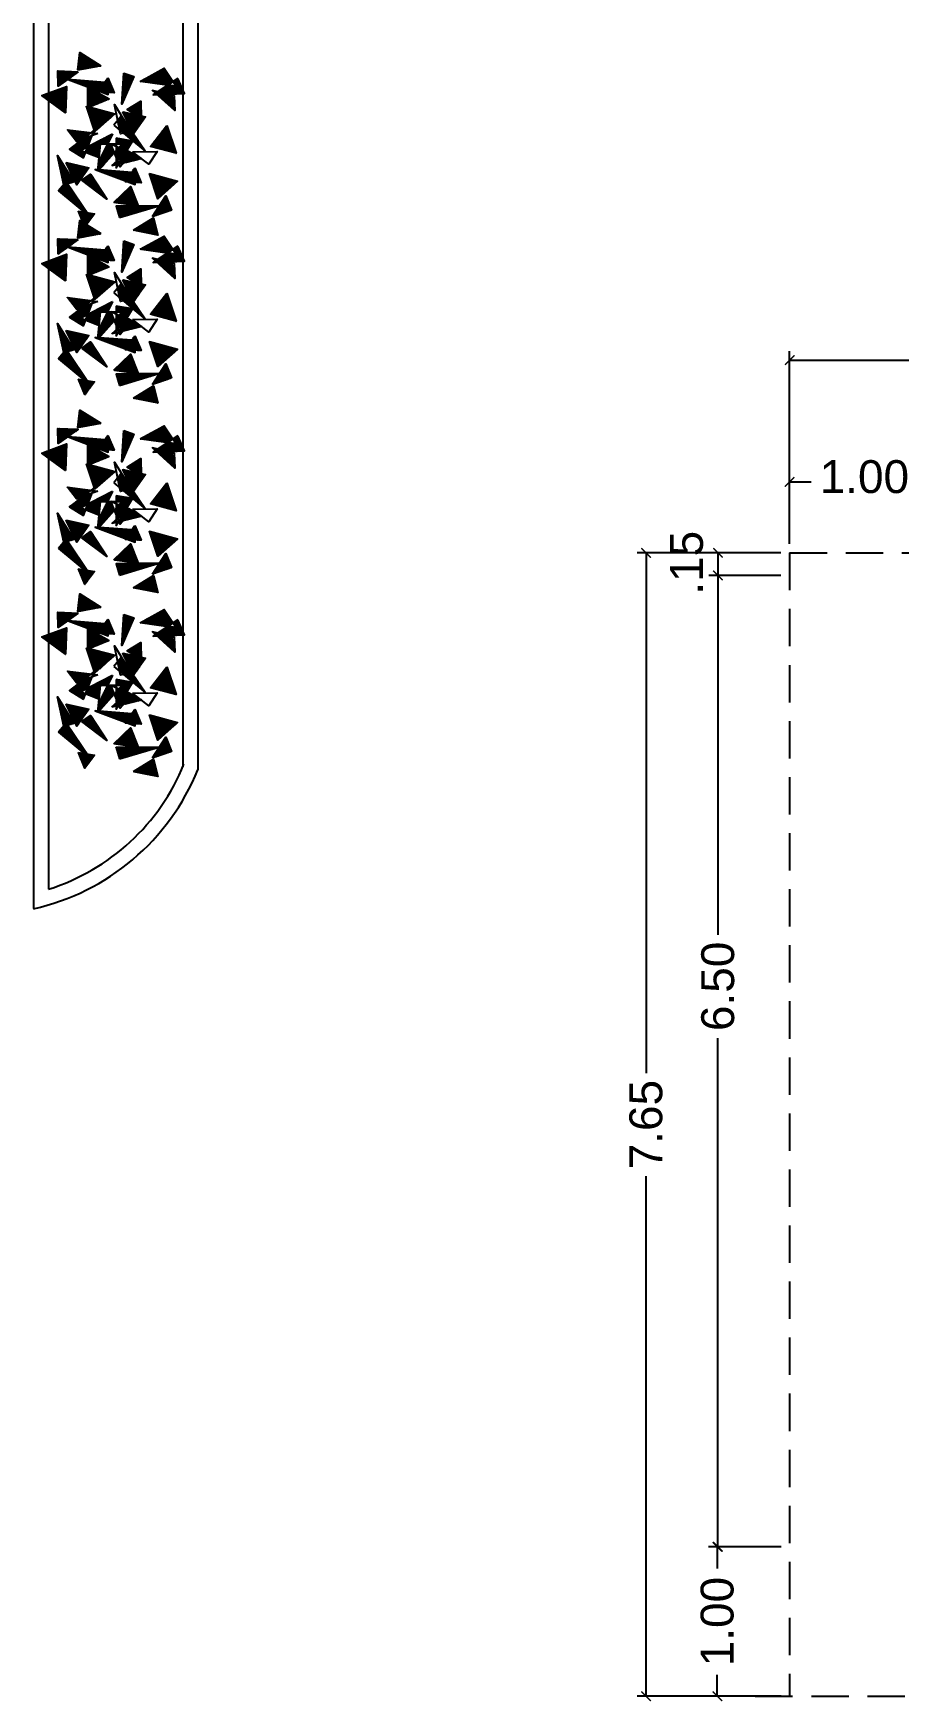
# Model space of a CAD drawing. Header units: millimetres. Extents: x 470 to 592, y 144 to 194.
# Drawn here: x 511.85 to 517.64, y 172.39 to 183.55 of the extents above; entities that cross this region are included whole.
import ezdxf

# ---------------------------------------------------------------- set-up
doc = ezdxf.new("R2010")
doc.units = ezdxf.units.MM
doc.linetypes.add('HIDDEN', pattern=[0.375, 0.25, -0.125])
for name, color, linetype in [('COTA', 1, 'Continuous'), ('PAREDE', 7, 'Continuous'), ('PORTA', 3, 'Continuous'), ('TELHADO', 2, 'HIDDEN'), ('VEGET', 3, 'Continuous')]:
    doc.layers.add(name, color=color, linetype=linetype)
doc.styles.add('ARIAL', font='arial.ttf')
doc.dimstyles.get("Standard").update_dxf_attribs({"dimtxt": 0.13, "dimasz": 0.05, "dimexe": 0.06, "dimexo": 0.0625, "dimgap": 0.09, "dimtad": 0, "dimzin": 0, "dimdsep": 46, "dimtxsty": 'ARIAL', "dimblk1": 'DOT', "dimblk2": 'DOT', "dimsah": 1, "dimcen": 0.06, "dimclrt": 4, "dimadec": 0, "dimazin": 0, "dimtfac": 1, "dimtofl": 0, "dimtmove": 0, "dimatfit": 3, "dimldrblk": 'DOT', "dimfxl": 0, "dimtolj": 1, "dimtzin": 0, "dimarcsym": 0})

# ---------------------------------------------------------------- blocks, each defined once
blk = doc.blocks.new('_ArchTick')
at = {"layer": 'COTA', "color": 0, "const_width": 0.15}
blk.add_lwpolyline([(-0.5, -0.5), (0.5, 0.5)], dxfattribs=at)
blk = doc.blocks.new('*D90')
at = {"layer": 'COTA', "color": 0, "transparency": 16777216}
for p, q in [((516.909, 180.138), (516.909, 181.428)), ((543.829, 180.078), (543.829, 181.428)), ((516.909, 181.368), (530.052, 181.368)), ((543.829, 181.368), (530.916, 181.368))]:
    blk.add_line(p, q, dxfattribs=at)
at = {"layer": 'DEFPOINTS', "color": 0, "transparency": 16777216}
for p in [(516.909, 181.368), (516.909, 180.078), (543.829, 180.018)]:
    blk.add_point(p, dxfattribs=at)
at = {"layer": 'COTA', "color": 0, "transparency": 16777216, "xscale": 0.06350000000000001, "yscale": 0.06350000000000001, "zscale": 0.06350000000000001, "rotation": 180}
blk.add_blockref('_ArchTick', (516.909, 181.368), dxfattribs=at)
at = {"layer": 'COTA', "color": 0, "transparency": 16777216, "xscale": 0.06350000000000001, "yscale": 0.06350000000000001, "zscale": 0.06350000000000001}
blk.add_blockref('_ArchTick', (543.829, 181.368), dxfattribs=at)
at = {"layer": 'COTA', "color": 4, "transparency": 16777216, "insert": (530.484, 181.368), "char_height": 0.22, "attachment_point": 5, "style": 'ARIAL'}
blk.add_mtext('\\A1;26.92', dxfattribs=at)
blk = doc.blocks.new('*D94')
at = {"layer": 'COTA', "color": 0, "transparency": 16777216}
for p, q in [((516.849, 180.078), (515.888, 180.078)), ((515.948, 180.078), (515.948, 176.598)), ((515.948, 172.428), (515.948, 175.907)), ((516.849, 172.428), (515.888, 172.428))]:
    blk.add_line(p, q, dxfattribs=at)
at = {"layer": 'DEFPOINTS', "color": 0, "transparency": 16777216}
for p in [(516.909, 180.078), (515.948, 172.428), (516.909, 172.428)]:
    blk.add_point(p, dxfattribs=at)
at = {"layer": 'COTA', "color": 0, "transparency": 16777216, "xscale": 0.06350000000000001, "yscale": 0.06350000000000001, "zscale": 0.06350000000000001}
for p, rotation in [((515.948, 180.078), 90), ((515.948, 172.428), 270)]:
    blk.add_blockref('_ArchTick', p, dxfattribs=dict(at, rotation=rotation))
at = {"layer": 'COTA', "color": 4, "transparency": 16777216, "insert": (515.948, 176.253), "char_height": 0.22, "attachment_point": 5, "rotation": 90, "style": 'ARIAL'}
blk.add_mtext('\\A1;7.65', dxfattribs=at)
blk = doc.blocks.new('*D95')
at = {"layer": 'COTA', "color": 0, "transparency": 16777216}
for p, q in [((516.849, 180.078), (516.369, 180.078)), ((516.429, 180.078), (516.429, 179.928)), ((516.849, 179.928), (516.369, 179.928))]:
    blk.add_line(p, q, dxfattribs=at)
at = {"layer": 'DEFPOINTS', "color": 0, "transparency": 16777216}
for p in [(516.909, 180.078), (516.429, 179.928), (516.909, 179.928)]:
    blk.add_point(p, dxfattribs=at)
at = {"layer": 'COTA', "color": 0, "transparency": 16777216, "xscale": 0.06350000000000001, "yscale": 0.06350000000000001, "zscale": 0.06350000000000001}
for p, rotation in [((516.429, 180.078), 90), ((516.429, 179.928), 270)]:
    blk.add_blockref('_ArchTick', p, dxfattribs=dict(at, rotation=rotation))
at = {"layer": 'COTA', "color": 4, "transparency": 16777216, "insert": (516.22, 180.012), "char_height": 0.22, "attachment_point": 5, "rotation": 90, "style": 'ARIAL'}
blk.add_mtext('\\A1;.15', dxfattribs=at)
blk = doc.blocks.new('*D96')
at = {"layer": 'COTA', "color": 0, "transparency": 16777216}
for p, q in [((516.852, 173.428), (516.365, 173.428)), ((516.425, 173.428), (516.425, 173.284)), ((516.425, 172.428), (516.425, 172.571)), ((516.852, 172.428), (516.365, 172.428))]:
    blk.add_line(p, q, dxfattribs=at)
at = {"layer": 'DEFPOINTS', "color": 0, "transparency": 16777216}
for p in [(516.912, 173.428), (516.425, 172.428), (516.912, 172.428)]:
    blk.add_point(p, dxfattribs=at)
at = {"layer": 'COTA', "color": 0, "transparency": 16777216, "xscale": 0.06350000000000001, "yscale": 0.06350000000000001, "zscale": 0.06350000000000001}
for p, rotation in [((516.425, 173.428), 90), ((516.425, 172.428), 270)]:
    blk.add_blockref('_ArchTick', p, dxfattribs=dict(at, rotation=rotation))
at = {"layer": 'COTA', "color": 4, "transparency": 16777216, "insert": (516.425, 172.928), "char_height": 0.22, "attachment_point": 5, "rotation": 90, "style": 'ARIAL'}
blk.add_mtext('\\A1;1.00', dxfattribs=at)
blk = doc.blocks.new('*D97')
at = {"layer": 'COTA', "color": 0, "transparency": 16777216}
for p, q in [((516.849, 179.928), (516.369, 179.928)), ((516.429, 179.928), (516.429, 177.523)), ((516.429, 173.428), (516.429, 176.832)), ((516.849, 173.428), (516.369, 173.428))]:
    blk.add_line(p, q, dxfattribs=at)
at = {"layer": 'DEFPOINTS', "color": 0, "transparency": 16777216}
for p in [(516.909, 179.928), (516.429, 173.428), (516.909, 173.428)]:
    blk.add_point(p, dxfattribs=at)
at = {"layer": 'COTA', "color": 0, "transparency": 16777216, "xscale": 0.06350000000000001, "yscale": 0.06350000000000001, "zscale": 0.06350000000000001}
for p, rotation in [((516.429, 179.928), 90), ((516.429, 173.428), 270)]:
    blk.add_blockref('_ArchTick', p, dxfattribs=dict(at, rotation=rotation))
at = {"layer": 'COTA', "color": 4, "transparency": 16777216, "insert": (516.429, 177.178), "char_height": 0.22, "attachment_point": 5, "rotation": 90, "style": 'ARIAL'}
blk.add_mtext('\\A1;6.50', dxfattribs=at)
blk = doc.blocks.new('*D101')
at = {"layer": 'COTA', "color": 0, "transparency": 16777216}
for p, q in [((516.909, 180.138), (516.909, 180.613)), ((517.909, 180.138), (517.909, 180.613)), ((516.909, 180.553), (517.052, 180.553)), ((517.909, 180.553), (517.765, 180.553))]:
    blk.add_line(p, q, dxfattribs=at)
at = {"layer": 'DEFPOINTS', "color": 0, "transparency": 16777216}
for p in [(516.909, 180.553), (516.909, 180.078), (517.909, 180.078)]:
    blk.add_point(p, dxfattribs=at)
at = {"layer": 'COTA', "color": 0, "transparency": 16777216, "xscale": 0.06350000000000001, "yscale": 0.06350000000000001, "zscale": 0.06350000000000001, "rotation": 180}
blk.add_blockref('_ArchTick', (516.909, 180.553), dxfattribs=at)
at = {"layer": 'COTA', "color": 0, "transparency": 16777216, "xscale": 0.06350000000000001, "yscale": 0.06350000000000001, "zscale": 0.06350000000000001}
blk.add_blockref('_ArchTick', (517.909, 180.553), dxfattribs=at)
at = {"layer": 'COTA', "color": 4, "transparency": 16777216, "insert": (517.409, 180.587), "char_height": 0.22, "attachment_point": 5, "style": 'ARIAL'}
blk.add_mtext('\\A1;1.00', dxfattribs=at)
blk = doc.blocks.new('VGARB__2')
for points in [[(-10.8, 26.1), (-15.9, 45), (-27.6, 31.8)], [(52.9, 45.1), (41.9, 28.6), (42.8, 49.5)], [(-39.6, 28.1), (-25.7, 37.1), (-35.2, 41)], [(21.4, 37.7), (2.8, 44), (7.4, 26.9)], [(45.1, 28), (41.3, 42.6), (31.3, 43.1)], [(50.9, 19.9), (59.7, 36), (47.6, 44.1)], [(-48.7, 15.5), (-40.5, 28.8), (-51.9, 31.8)], [(-40.2, 6.2), (-32.3, 32.4), (-32.6, 3.9)], [(3.8, 14.9), (4, 31.4), (-4.6, 25.7)], [(21.6, 2.2), (4.2, 23.3), (27.7, 7.2)], [(30.5, 8.4), (27.1, 23.6), (15.8, 15.5)], [(-30.1, 2.2), (-19.4, 13.5), (-32.3, 18.5)], [(-10.2, 17.2), (-8.1, -10.1), (-18.1, 16.6)], [(-7, 16.3), (-16.9, 20.7), (-16.4, 10)], [(12.9, 3.9), (-7, 3.9), (10.9, 14.8)], [(9.2, 0.3), (2.7, 14.4), (-6.2, 6.6)], [(-5.7, 0.9), (4.3, 12.2), (-0.8, 20.8)], [(17.6, 13.6), (15.8, 6.8), (35.4, 2.7)], [(26.4, 20.6), (32, 11.3), (37.7, 20.3)], [(56.4, 9), (54.1, 15.6), (35.6, 7.7)], [(-9.2, -8.4), (9.1, -6.7), (9.1, 7.9)], [(15.9, 1.5), (-0.6, -6.7), (4.7, -20.3)], [(34.2, -16), (29.1, 3), (17.4, -10.3)], [(53.2, -1.8), (43.3, 2.6), (43.9, -8.1)], [(-36, -21.4), (-37.8, -10.7), (-46.4, -17)], [(-15.3, -19), (-11.1, -13.4), (-27.9, -2.4)], [(-0.3, -18), (18.2, -10.8), (5.5, -27.4)], [(16, -8.5), (10.7, -22.6), (18.5, -28.8)], [(39.1, -0.8), (33.2, -15.2), (47.1, -15.2)], [(50, -0.9), (52.2, -28.2), (42.1, -1.5)], [(61.3, -6.4), (58.5, -21.8), (70.2, -20.4)], [(-22.4, -34.8), (-39.8, -13.7), (-16.3, -29.7)], [(-3.5, -29.6), (-6.9, -14.4), (-18.3, -22.4)], [(57.3, -21.5), (47.7, -34.9), (57.9, -35.1)], [(-16.4, -24.4), (-18.3, -31.1), (1.3, -35.3)], [(29.8, -30.1), (41.4, -45.9), (47.5, -29.3)]]:
    blk.add_lwpolyline(points, close=True)

msp = doc.modelspace()

# ---------------------------------------------------------------- hatches: boundary and pattern name
at = {"layer": 'PORTA'}
h = msp.add_hatch(dxfattribs=at)
h.set_pattern_fill('ANSI31', color=256, scale=0.01, angle=-90, style=0)
h.set_pattern_definition([(225, (1258.1652716, 628.6904451), (-0.0008838834765, 0.0008838834765), [])])
h.paths.add_polyline_path([(511.924, 183.124), (511.924, 183.145), (512.071, 183.199), (512.063, 183.022)])
h.paths.add_polyline_path([(512.015, 183.201), (512.013, 183.303), (512.149, 183.297)])
h.paths.add_polyline_path([(512.146, 183.309), (512.16, 183.426), (512.3, 183.337)])
h.paths.add_polyline_path([(512.082, 183.246), (512.326, 183.227), (512.287, 183.169)])
h.paths.add_polyline_path([(512.306, 183.162), (512.287, 183.169), (512.326, 183.227), (512.355, 183.224), (512.35, 183.159)])
h.paths.add_polyline_path([(512.35, 183.159), (512.355, 183.224), (512.326, 183.227), (512.346, 183.256), (512.39, 183.157)])
h.paths.add_polyline_path([(512.223, 183.061), (512.212, 183.064), (512.212, 183.195), (512.356, 183.115)])
h.paths.add_polyline_path([(512.261, 182.898), (512.204, 183.066), (512.212, 183.064), (512.212, 183.056), (512.223, 183.061), (512.394, 183.015)])
h.paths.add_polyline_path([(512.138, 182.831), (512.076, 182.909), (512.234, 182.889), (512.177, 182.845)])
h.paths.add_polyline_path([(512.161, 182.771), (512.198, 182.756), (512.184, 182.721), (512.09, 182.779), (512.177, 182.845), (512.242, 182.87), (512.214, 182.798)])
h.paths.add_polyline_path([(512.198, 182.756), (512.214, 182.798), (512.379, 182.883), (512.345, 182.815), (512.297, 182.815), (512.288, 182.721)])
h.paths.add_polyline_path([(512.289, 182.641), (512.281, 182.642), (512.288, 182.721), (512.297, 182.718), (512.345, 182.815), (512.367, 182.815), (512.391, 182.757)])
h.paths.add_polyline_path([(512.414, 182.702), (512.403, 182.727), (512.403, 182.77), (512.421, 182.791), (512.472, 182.767), (512.455, 182.74)])
h.paths.add_polyline_path([(512.451, 182.686), (512.508, 182.751), (512.482, 182.763), (512.486, 182.767), (512.57, 182.717), (512.572, 182.716)])
h.paths.add_polyline_path([(512.451, 182.686), (512.423, 182.679), (512.421, 182.684), (512.455, 182.74), (512.482, 182.763), (512.508, 182.751)])
h.paths.add_polyline_path([(512.421, 182.791), (512.443, 182.815), (512.403, 182.815), (512.403, 182.853), (512.512, 182.833), (512.472, 182.767)])
h.paths.add_polyline_path([(512.45, 182.887), (512.427, 182.906), (512.413, 182.973), (512.436, 183.001), (512.452, 182.978), (512.5, 182.9)])
h.paths.add_polyline_path([(512.45, 182.887), (512.5, 182.9), (512.452, 182.978), (512.597, 182.766)])
h.paths.add_polyline_path([(512.633, 182.798), (512.741, 182.938), (512.804, 182.752)])
h.paths.add_polyline_path([(512.448, 183.029), (512.534, 183.01), (512.57, 182.988), (512.57, 183.002), (512.6, 182.995), (512.519, 182.882)])
h.paths.add_polyline_path([(512.534, 183.01), (512.477, 183.044), (512.567, 183.101), (512.57, 183.002)])
h.paths.add_polyline_path([(512.441, 183.08), (512.454, 183.288), (512.52, 183.265)])
h.paths.add_polyline_path([(512.563, 183.233), (512.682, 183.298, -0.018275), (512.738, 183.209)])
h.paths.add_polyline_path([(512.738, 183.209, 0.018275), (512.682, 183.298), (512.724, 183.321), (512.783, 183.232), (512.746, 183.208)])
h.paths.add_polyline_path([(512.772, 183.148, 0.011023), (512.741, 183.204), (512.746, 183.208), (512.805, 183.2), (512.783, 183.232), (512.815, 183.254), (512.859, 183.152)])
h.paths.add_polyline_path([(512.677, 183.144), (512.75, 183.147), (512.776, 183.141, -0.005803), (512.791, 183.111), (512.795, 183.038)])
h.paths.add_polyline_path([(512.682, 183.165), (512.741, 183.204, -0.011023), (512.772, 183.148), (512.75, 183.147)])
h.paths.add_polyline_path([(512.677, 183.144), (512.666, 183.154), (512.682, 183.165), (512.75, 183.147)])
h.paths.add_polyline_path([(512.682, 182.448), (512.625, 182.616), (512.814, 182.565)])
h.paths.add_polyline_path([(512.645, 182.328), (512.735, 182.467), (512.774, 182.372)])
h.paths.add_polyline_path([(512.519, 182.237), (512.652, 182.319), (512.682, 182.205)])
h.paths.add_polyline_path([(512.426, 182.322), (512.403, 182.398), (512.688, 182.401)])
h.paths.add_polyline_path([(512.386, 182.423), (512.499, 182.53), (512.549, 182.401)])
h.paths.add_polyline_path([(512.487, 182.559), (512.468, 182.566), (512.507, 182.624), (512.536, 182.622), (512.531, 182.557)])
h.paths.add_polyline_path([(512.531, 182.557), (512.536, 182.622), (512.507, 182.624), (512.527, 182.654), (512.571, 182.555)])
h.paths.add_polyline_path([(512.284, 182.636), (512.289, 182.641), (512.507, 182.624), (512.468, 182.566)])
h.paths.add_polyline_path([(512.174, 182.571), (512.23, 182.613), (512.34, 182.445)])
h.paths.add_polyline_path([(512.14, 182.541), (512.068, 182.689), (512.22, 182.655)])
h.paths.add_polyline_path([(512.067, 182.561), (512.052, 182.544), (512.011, 182.737), (512.12, 182.56), (512.076, 182.548)])
h.paths.add_polyline_path([(512.016, 182.5), (512.052, 182.544), (512.053, 182.541), (512.076, 182.548), (512.207, 182.354), (512.188, 182.358)])
h.paths.add_polyline_path([(512.15, 182.364), (512.188, 182.358), (512.227, 182.326), (512.207, 182.354), (512.257, 182.346), (512.194, 182.26)])
h = msp.add_hatch(dxfattribs=at)
h.set_pattern_fill('ANSI31', color=256, scale=0.01, angle=-90, style=0)
h.set_pattern_definition([(225, (1258.1652716, 627.5669701), (-0.0008838834765, 0.0008838834765), [])])
h.paths.add_polyline_path([(511.924, 182.001), (511.924, 182.021), (512.071, 182.075), (512.063, 181.899)])
h.paths.add_polyline_path([(512.015, 182.077), (512.013, 182.18), (512.149, 182.174)])
h.paths.add_polyline_path([(512.146, 182.185), (512.16, 182.302), (512.3, 182.214)])
h.paths.add_polyline_path([(512.082, 182.122), (512.326, 182.103), (512.287, 182.045)])
h.paths.add_polyline_path([(512.306, 182.038), (512.287, 182.045), (512.326, 182.103), (512.355, 182.101), (512.35, 182.036)])
h.paths.add_polyline_path([(512.35, 182.036), (512.355, 182.101), (512.326, 182.103), (512.346, 182.133), (512.39, 182.034)])
h.paths.add_polyline_path([(512.223, 181.937), (512.212, 181.94), (512.212, 182.072), (512.356, 181.992)])
h.paths.add_polyline_path([(512.261, 181.775), (512.204, 181.942), (512.212, 181.94), (512.212, 181.933), (512.223, 181.937), (512.394, 181.892)])
h.paths.add_polyline_path([(512.138, 181.707), (512.076, 181.786), (512.234, 181.766), (512.177, 181.722)])
h.paths.add_polyline_path([(512.161, 181.647), (512.198, 181.633), (512.184, 181.598), (512.09, 181.655), (512.177, 181.722), (512.242, 181.746), (512.214, 181.674)])
h.paths.add_polyline_path([(512.198, 181.633), (512.214, 181.674), (512.379, 181.759), (512.345, 181.691), (512.297, 181.691), (512.288, 181.598)])
h.paths.add_polyline_path([(512.289, 181.518), (512.281, 181.519), (512.288, 181.598), (512.297, 181.594), (512.345, 181.691), (512.367, 181.691), (512.391, 181.633)])
h.paths.add_polyline_path([(512.414, 181.579), (512.403, 181.604), (512.403, 181.647), (512.421, 181.667), (512.472, 181.644), (512.455, 181.616)])
h.paths.add_polyline_path([(512.451, 181.563), (512.508, 181.627), (512.482, 181.639), (512.486, 181.644), (512.57, 181.594), (512.572, 181.593)])
h.paths.add_polyline_path([(512.451, 181.563), (512.423, 181.556), (512.421, 181.56), (512.455, 181.616), (512.482, 181.639), (512.508, 181.627)])
h.paths.add_polyline_path([(512.421, 181.667), (512.443, 181.691), (512.403, 181.691), (512.403, 181.729), (512.512, 181.71), (512.472, 181.644)])
h.paths.add_polyline_path([(512.45, 181.763), (512.427, 181.782), (512.413, 181.849), (512.436, 181.878), (512.452, 181.855), (512.5, 181.777)])
h.paths.add_polyline_path([(512.45, 181.763), (512.5, 181.777), (512.452, 181.855), (512.597, 181.642)])
h.paths.add_polyline_path([(512.633, 181.674), (512.741, 181.814), (512.804, 181.628)])
h.paths.add_polyline_path([(512.448, 181.906), (512.534, 181.887), (512.57, 181.865), (512.57, 181.878), (512.6, 181.872), (512.519, 181.758)])
h.paths.add_polyline_path([(512.534, 181.887), (512.477, 181.921), (512.567, 181.978), (512.57, 181.878)])
h.paths.add_polyline_path([(512.441, 181.957), (512.454, 182.165), (512.52, 182.141)])
h.paths.add_polyline_path([(512.563, 182.11), (512.682, 182.175, -0.018275), (512.738, 182.085)])
h.paths.add_polyline_path([(512.738, 182.085, 0.018275), (512.682, 182.175), (512.724, 182.198), (512.783, 182.109), (512.746, 182.084)])
h.paths.add_polyline_path([(512.772, 182.025, 0.011023), (512.741, 182.081), (512.746, 182.084), (512.805, 182.076), (512.783, 182.109), (512.815, 182.13), (512.859, 182.029)])
h.paths.add_polyline_path([(512.677, 182.021), (512.75, 182.024), (512.776, 182.017, -0.005803), (512.791, 181.987), (512.795, 181.914)])
h.paths.add_polyline_path([(512.682, 182.042), (512.741, 182.081, -0.011023), (512.772, 182.025), (512.75, 182.024)])
h.paths.add_polyline_path([(512.677, 182.021), (512.666, 182.031), (512.682, 182.042), (512.75, 182.024)])
h.paths.add_polyline_path([(512.682, 181.325), (512.625, 181.493), (512.814, 181.442)])
h.paths.add_polyline_path([(512.645, 181.205), (512.735, 181.343), (512.774, 181.249)])
h.paths.add_polyline_path([(512.519, 181.113), (512.652, 181.195), (512.682, 181.081)])
h.paths.add_polyline_path([(512.426, 181.198), (512.403, 181.274), (512.688, 181.277)])
h.paths.add_polyline_path([(512.386, 181.3), (512.499, 181.407), (512.549, 181.277)])
h.paths.add_polyline_path([(512.487, 181.436), (512.468, 181.443), (512.507, 181.501), (512.536, 181.499), (512.531, 181.434)])
h.paths.add_polyline_path([(512.531, 181.434), (512.536, 181.499), (512.507, 181.501), (512.527, 181.531), (512.571, 181.432)])
h.paths.add_polyline_path([(512.284, 181.512), (512.289, 181.518), (512.507, 181.501), (512.468, 181.443)])
h.paths.add_polyline_path([(512.174, 181.448), (512.23, 181.49), (512.34, 181.322)])
h.paths.add_polyline_path([(512.14, 181.418), (512.068, 181.566), (512.22, 181.531)])
h.paths.add_polyline_path([(512.067, 181.438), (512.052, 181.42), (512.011, 181.614), (512.12, 181.437), (512.076, 181.424)])
h.paths.add_polyline_path([(512.016, 181.376), (512.052, 181.42), (512.053, 181.418), (512.076, 181.424), (512.207, 181.231), (512.188, 181.234)])
h.paths.add_polyline_path([(512.15, 181.241), (512.188, 181.234), (512.227, 181.202), (512.207, 181.231), (512.257, 181.222), (512.194, 181.136)])
h = msp.add_hatch(dxfattribs=at)
h.set_pattern_fill('ANSI31', color=256, scale=0.01, angle=-90, style=0)
h.set_pattern_definition([(225, (1258.1652716, 626.298531), (-0.0008838834765, 0.0008838834765), [])])
h.paths.add_polyline_path([(511.924, 180.732), (511.924, 180.753), (512.071, 180.807), (512.063, 180.63)])
h.paths.add_polyline_path([(512.015, 180.809), (512.013, 180.911), (512.149, 180.905)])
h.paths.add_polyline_path([(512.146, 180.917), (512.16, 181.034), (512.3, 180.945)])
h.paths.add_polyline_path([(512.082, 180.854), (512.326, 180.835), (512.287, 180.777)])
h.paths.add_polyline_path([(512.306, 180.77), (512.287, 180.777), (512.326, 180.835), (512.355, 180.833), (512.35, 180.767)])
h.paths.add_polyline_path([(512.35, 180.767), (512.355, 180.833), (512.326, 180.835), (512.346, 180.865), (512.39, 180.766)])
h.paths.add_polyline_path([(512.223, 180.669), (512.212, 180.672), (512.212, 180.803), (512.356, 180.723)])
h.paths.add_polyline_path([(512.261, 180.506), (512.204, 180.674), (512.212, 180.672), (512.212, 180.664), (512.223, 180.669), (512.394, 180.623)])
h.paths.add_polyline_path([(512.138, 180.439), (512.076, 180.517), (512.234, 180.497), (512.177, 180.453)])
h.paths.add_polyline_path([(512.161, 180.379), (512.198, 180.365), (512.184, 180.329), (512.09, 180.387), (512.177, 180.453), (512.242, 180.478), (512.214, 180.406)])
h.paths.add_polyline_path([(512.198, 180.365), (512.214, 180.406), (512.379, 180.491), (512.345, 180.423), (512.297, 180.423), (512.288, 180.329)])
h.paths.add_polyline_path([(512.289, 180.25), (512.281, 180.25), (512.288, 180.329), (512.297, 180.326), (512.345, 180.423), (512.367, 180.423), (512.391, 180.365)])
h.paths.add_polyline_path([(512.414, 180.31), (512.403, 180.335), (512.403, 180.378), (512.421, 180.399), (512.472, 180.375), (512.455, 180.348)])
h.paths.add_polyline_path([(512.451, 180.294), (512.508, 180.359), (512.482, 180.371), (512.486, 180.375), (512.57, 180.325), (512.572, 180.324)])
h.paths.add_polyline_path([(512.451, 180.294), (512.423, 180.287), (512.421, 180.292), (512.455, 180.348), (512.482, 180.371), (512.508, 180.359)])
h.paths.add_polyline_path([(512.421, 180.399), (512.443, 180.423), (512.403, 180.423), (512.403, 180.461), (512.512, 180.441), (512.472, 180.375)])
h.paths.add_polyline_path([(512.45, 180.495), (512.427, 180.514), (512.413, 180.581), (512.436, 180.609), (512.452, 180.586), (512.5, 180.509)])
h.paths.add_polyline_path([(512.45, 180.495), (512.5, 180.509), (512.452, 180.586), (512.597, 180.374)])
h.paths.add_polyline_path([(512.633, 180.406), (512.741, 180.546), (512.804, 180.36)])
h.paths.add_polyline_path([(512.448, 180.638), (512.534, 180.618), (512.57, 180.596), (512.57, 180.61), (512.6, 180.603), (512.519, 180.49)])
h.paths.add_polyline_path([(512.534, 180.618), (512.477, 180.652), (512.567, 180.709), (512.57, 180.61)])
h.paths.add_polyline_path([(512.441, 180.689), (512.454, 180.896), (512.52, 180.873)])
h.paths.add_polyline_path([(512.563, 180.841), (512.682, 180.906, -0.018275), (512.738, 180.817)])
h.paths.add_polyline_path([(512.738, 180.817, 0.018275), (512.682, 180.906), (512.724, 180.929), (512.783, 180.841), (512.746, 180.816)])
h.paths.add_polyline_path([(512.772, 180.756, 0.011023), (512.741, 180.812), (512.746, 180.816), (512.805, 180.808), (512.783, 180.841), (512.815, 180.862), (512.859, 180.76)])
h.paths.add_polyline_path([(512.677, 180.753), (512.75, 180.756), (512.776, 180.749, -0.005803), (512.791, 180.719), (512.795, 180.646)])
h.paths.add_polyline_path([(512.682, 180.773), (512.741, 180.812, -0.011023), (512.772, 180.756), (512.75, 180.756)])
h.paths.add_polyline_path([(512.677, 180.753), (512.666, 180.763), (512.682, 180.773), (512.75, 180.756)])
h.paths.add_polyline_path([(512.682, 180.056), (512.625, 180.224), (512.814, 180.173)])
h.paths.add_polyline_path([(512.645, 179.937), (512.735, 180.075), (512.774, 179.98)])
h.paths.add_polyline_path([(512.519, 179.845), (512.652, 179.927), (512.682, 179.813)])
h.paths.add_polyline_path([(512.426, 179.93), (512.403, 180.006), (512.688, 180.009)])
h.paths.add_polyline_path([(512.386, 180.031), (512.499, 180.138), (512.549, 180.009)])
h.paths.add_polyline_path([(512.487, 180.167), (512.468, 180.174), (512.507, 180.233), (512.536, 180.23), (512.531, 180.165)])
h.paths.add_polyline_path([(512.531, 180.165), (512.536, 180.23), (512.507, 180.233), (512.527, 180.262), (512.571, 180.163)])
h.paths.add_polyline_path([(512.284, 180.244), (512.289, 180.25), (512.507, 180.233), (512.468, 180.174)])
h.paths.add_polyline_path([(512.174, 180.179), (512.23, 180.221), (512.34, 180.054)])
h.paths.add_polyline_path([(512.14, 180.15), (512.068, 180.297), (512.22, 180.263)])
h.paths.add_polyline_path([(512.067, 180.169), (512.052, 180.152), (512.011, 180.346), (512.12, 180.168), (512.076, 180.156)])
h.paths.add_polyline_path([(512.016, 180.108), (512.052, 180.152), (512.053, 180.15), (512.076, 180.156), (512.207, 179.962), (512.188, 179.966)])
h.paths.add_polyline_path([(512.15, 179.972), (512.188, 179.966), (512.227, 179.934), (512.207, 179.962), (512.257, 179.954), (512.194, 179.868)])
h = msp.add_hatch(dxfattribs=at)
h.set_pattern_fill('ANSI31', color=256, scale=0.01, angle=-90, style=0)
h.set_pattern_definition([(225, (1258.1652716, 625.0680145), (-0.0008838834765, 0.0008838834765), [])])
h.paths.add_polyline_path([(511.924, 179.502), (511.924, 179.522), (512.071, 179.576), (512.063, 179.4)])
h.paths.add_polyline_path([(512.015, 179.578), (512.013, 179.681), (512.149, 179.675)])
h.paths.add_polyline_path([(512.146, 179.686), (512.16, 179.804), (512.3, 179.715)])
h.paths.add_polyline_path([(512.082, 179.623), (512.326, 179.604), (512.287, 179.546)])
h.paths.add_polyline_path([(512.306, 179.539), (512.287, 179.546), (512.326, 179.604), (512.355, 179.602), (512.35, 179.537)])
h.paths.add_polyline_path([(512.35, 179.537), (512.355, 179.602), (512.326, 179.604), (512.346, 179.634), (512.39, 179.535)])
h.paths.add_polyline_path([(512.223, 179.438), (512.212, 179.441), (512.212, 179.573), (512.356, 179.493)])
h.paths.add_polyline_path([(512.261, 179.276), (512.204, 179.443), (512.212, 179.441), (512.212, 179.434), (512.223, 179.438), (512.394, 179.393)])
h.paths.add_polyline_path([(512.138, 179.209), (512.076, 179.287), (512.234, 179.267), (512.177, 179.223)])
h.paths.add_polyline_path([(512.161, 179.148), (512.198, 179.134), (512.184, 179.099), (512.09, 179.156), (512.177, 179.223), (512.242, 179.247), (512.214, 179.176)])
h.paths.add_polyline_path([(512.198, 179.134), (512.214, 179.176), (512.379, 179.26), (512.345, 179.192), (512.297, 179.192), (512.288, 179.099)])
h.paths.add_polyline_path([(512.289, 179.019), (512.281, 179.02), (512.288, 179.099), (512.297, 179.095), (512.345, 179.192), (512.367, 179.192), (512.391, 179.134)])
h.paths.add_polyline_path([(512.414, 179.08), (512.403, 179.105), (512.403, 179.148), (512.421, 179.168), (512.472, 179.145), (512.455, 179.117)])
h.paths.add_polyline_path([(512.451, 179.064), (512.508, 179.128), (512.482, 179.141), (512.486, 179.145), (512.57, 179.095), (512.572, 179.094)])
h.paths.add_polyline_path([(512.451, 179.064), (512.423, 179.057), (512.421, 179.061), (512.455, 179.117), (512.482, 179.141), (512.508, 179.128)])
h.paths.add_polyline_path([(512.421, 179.168), (512.443, 179.192), (512.403, 179.192), (512.403, 179.23), (512.512, 179.211), (512.472, 179.145)])
h.paths.add_polyline_path([(512.45, 179.264), (512.427, 179.283), (512.413, 179.35), (512.436, 179.379), (512.452, 179.356), (512.5, 179.278)])
h.paths.add_polyline_path([(512.45, 179.264), (512.5, 179.278), (512.452, 179.356), (512.597, 179.143)])
h.paths.add_polyline_path([(512.633, 179.175), (512.741, 179.315), (512.804, 179.13)])
h.paths.add_polyline_path([(512.448, 179.407), (512.534, 179.388), (512.57, 179.366), (512.57, 179.38), (512.6, 179.373), (512.519, 179.259)])
h.paths.add_polyline_path([(512.534, 179.388), (512.477, 179.422), (512.567, 179.479), (512.57, 179.38)])
h.paths.add_polyline_path([(512.441, 179.458), (512.454, 179.666), (512.52, 179.642)])
h.paths.add_polyline_path([(512.563, 179.611), (512.682, 179.676, -0.018275), (512.738, 179.586)])
h.paths.add_polyline_path([(512.738, 179.586, 0.018275), (512.682, 179.676), (512.724, 179.699), (512.783, 179.61), (512.746, 179.585)])
h.paths.add_polyline_path([(512.772, 179.526, 0.011023), (512.741, 179.582), (512.746, 179.585), (512.805, 179.577), (512.783, 179.61), (512.815, 179.631), (512.859, 179.53)])
h.paths.add_polyline_path([(512.677, 179.522), (512.75, 179.525), (512.776, 179.518, -0.005803), (512.791, 179.488), (512.795, 179.415)])
h.paths.add_polyline_path([(512.682, 179.543), (512.741, 179.582, -0.011023), (512.772, 179.526), (512.75, 179.525)])
h.paths.add_polyline_path([(512.677, 179.522), (512.666, 179.532), (512.682, 179.543), (512.75, 179.525)])
h.paths.add_polyline_path([(512.682, 178.826), (512.625, 178.994), (512.814, 178.943)])
h.paths.add_polyline_path([(512.645, 178.706), (512.735, 178.844), (512.774, 178.75)])
h.paths.add_polyline_path([(512.519, 178.614), (512.652, 178.696), (512.682, 178.582)])
h.paths.add_polyline_path([(512.426, 178.699), (512.403, 178.775), (512.688, 178.778)])
h.paths.add_polyline_path([(512.386, 178.801), (512.499, 178.908), (512.549, 178.778)])
h.paths.add_polyline_path([(512.487, 178.937), (512.468, 178.944), (512.507, 179.002), (512.536, 179), (512.531, 178.935)])
h.paths.add_polyline_path([(512.531, 178.935), (512.536, 179), (512.507, 179.002), (512.527, 179.032), (512.571, 178.933)])
h.paths.add_polyline_path([(512.284, 179.013), (512.289, 179.019), (512.507, 179.002), (512.468, 178.944)])
h.paths.add_polyline_path([(512.174, 178.949), (512.23, 178.991), (512.34, 178.823)])
h.paths.add_polyline_path([(512.14, 178.919), (512.068, 179.067), (512.22, 179.032)])
h.paths.add_polyline_path([(512.067, 178.939), (512.052, 178.921), (512.011, 179.115), (512.12, 178.938), (512.076, 178.925)])
h.paths.add_polyline_path([(512.016, 178.877), (512.052, 178.921), (512.053, 178.919), (512.076, 178.925), (512.207, 178.732), (512.188, 178.735)])
h.paths.add_polyline_path([(512.15, 178.742), (512.188, 178.735), (512.227, 178.703), (512.207, 178.732), (512.257, 178.723), (512.194, 178.638)])

# ---------------------------------------------------------------- linework, layer by layer
at = {"layer": 'PAREDE'}
for p, q in [((511.849, 190.252), (511.849, 177.698)), ((511.949, 190.122), (511.949, 177.828)), ((512.949, 189.322), (512.949, 178.627)), ((512.849, 189.302), (512.849, 178.647))]:
    msp.add_line(p, q, dxfattribs=at)
for radius, start in [(1.547, 282.4646), (1.447, 287.4489)]:
    msp.add_arc((511.515, 179.208), radius, start, 337.9491, dxfattribs=at)
at = {"layer": 'TELHADO'}
for p, q in [((516.909, 180.078), (516.909, 172.428)), ((516.909, 180.078), (517.909, 180.078)), ((516.679, 172.428), (541.391, 172.428))]:
    msp.add_line(p, q, dxfattribs=at)

# ---------------------------------------------------------------- block references
at = {"layer": 'VEGET', "xscale": -0.009999999999990905, "yscale": 0.009999999999990905, "zscale": 0.01, "rotation": 270}
for p in [(512.364, 182.724), (512.364, 181.601), (512.364, 180.332), (512.364, 179.102)]:
    msp.add_blockref('VGARB__2', p, dxfattribs=at)

# ---------------------------------------------------------------- dimensions: what is measured, and where the dimension line sits
at = {"layer": 'COTA'}
for base, p1, p2, angle, picture, middle in [((516.909, 181.368), (543.829, 180.018), (516.909, 180.078), 180, '*D90', (530.484, 181.368)), ((516.909, 180.553), (517.909, 180.078), (516.909, 180.078), 180, '*D101', (517.409, 180.587)), ((515.948, 172.428), (516.909, 180.078), (516.909, 172.428), 90, '*D94', (515.948, 176.253)), ((516.429, 173.428), (516.909, 179.928), (516.909, 173.428), 90, '*D97', (516.429, 177.178)), ((516.425, 172.428), (516.912, 173.428), (516.912, 172.428), 90, '*D96', (516.425, 172.928))]:
    dim = msp.add_linear_dim(base=base, p1=p1, p2=p2, angle=angle, dimstyle='Standard', override={"dimtxt": 0.22, "dimasz": 0.0635, "dimexo": 0.06, "dimgap": 0.06, "dimtad": 1, "dimblk": 'ARCHTICK', "dimsah": 0, "dimtmove": 2, "dimldrblk": 'ArchTick'}, dxfattribs=at)
    dim.commit()
    dim.dimension.update_dxf_attribs({"geometry": picture, "text_midpoint": middle, "dimtype": 160})
dim = msp.add_linear_dim(base=(516.429, 179.928), p1=(516.909, 180.078), p2=(516.909, 179.928), angle=90, text='.15', dimstyle='Standard', override={"dimtxt": 0.22, "dimasz": 0.0635, "dimexo": 0.06, "dimgap": 0.06, "dimtad": 1, "dimblk": 'ARCHTICK', "dimsah": 0, "dimtmove": 2, "dimldrblk": 'ArchTick'}, dxfattribs=at)
dim.commit()
dim.dimension.update_dxf_attribs({"geometry": '*D95', "text_midpoint": (516.22, 180.012), "dimtype": 160})

doc.saveas('drawing.dxf')
